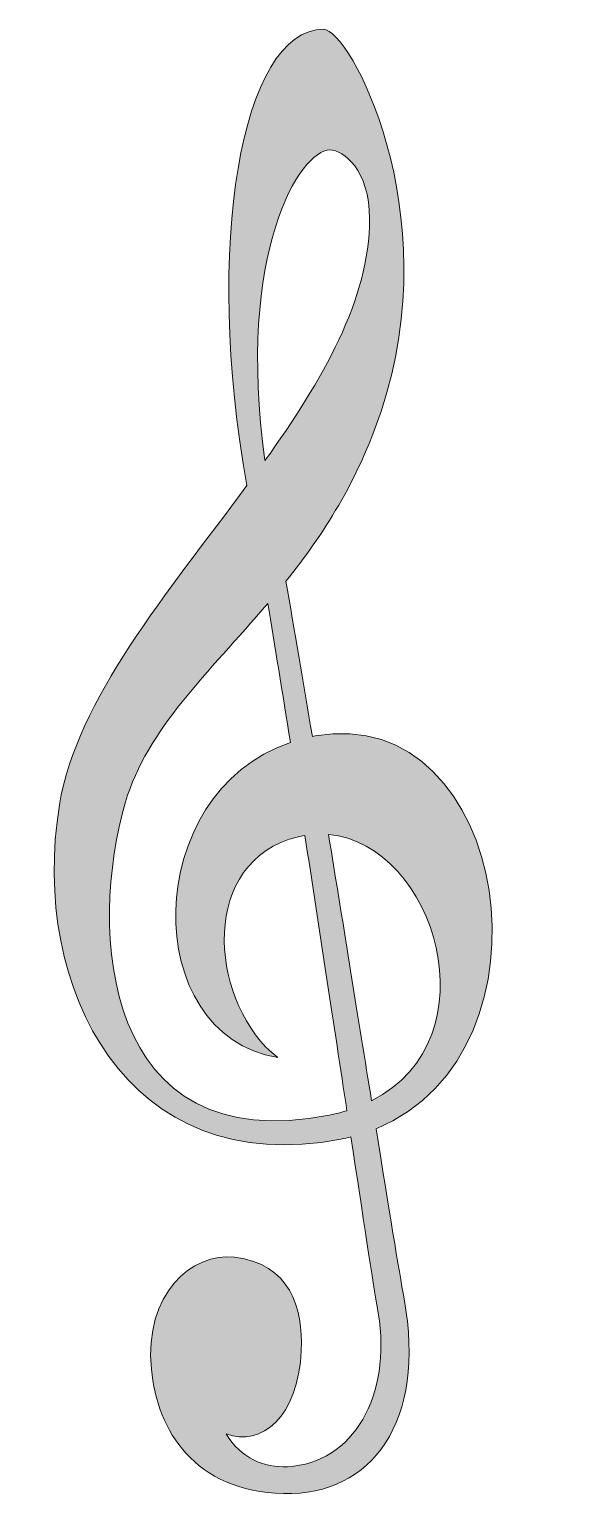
# Model space of a CAD drawing. Header units: inches. Extents: x 38.8 to 61.6, y -81.4 to -18.7.
import ezdxf

# ---------------------------------------------------------------- set-up
doc = ezdxf.new("R2010")
doc.units = ezdxf.units.IN
doc.header["$MEASUREMENT"] = 0
doc.layers.add('Layer 1', color=7, linetype='Continuous')

msp = doc.modelspace()

# ---------------------------------------------------------------- hatches: boundary and pattern name
at = {"layer": 'Layer 1', "true_color": 0x231f20}
h = msp.add_hatch(color=250, dxfattribs=at)
h.dxf.hatch_style = 2
edge = h.paths.add_edge_path()
edge.add_spline(control_points=[(50.969, -48.946), (50.93, -48.952), (50.894, -48.965), (50.854, -48.972), (50.465, -46.632), (50.082, -44.378), (49.724, -42.336), (51.308, -40.352), (52.805, -38.051), (53.794, -35.07), (56.652, -26.448), (52.422, -18.736), (51.337, -18.736), (47.799, -18.736), (46.209, -28.097), (48.052, -38.244), (44.672, -42.826), (40.777, -47.393), (40.04, -51.893), (38.752, -59.756), (42.96, -67.969), (52.075, -66.186), (52.22, -66.158), (52.362, -66.126), (52.503, -66.091), (53.013, -69.458), (53.432, -72.194), (53.671, -73.629), (54.257, -77.148), (52.611, -80.039), (49.795, -80.189), (48.775, -80.243), (47.813, -79.825), (47.162, -78.787), (48.673, -79.359), (50.248, -78.07), (50.382, -75.225), (50.469, -73.376), (49.89, -71.518), (47.531, -71.236), (45.702, -71.018), (43.66, -72.806), (43.97, -76.013), (44.225, -78.658), (45.812, -81.243), (49.618, -81.335), (53.425, -81.428), (55.726, -78.249), (54.776, -73.015), (54.557, -71.807), (54.124, -69.142), (53.577, -65.739), (61.6, -62.47), (59.308, -47.448), (50.969, -48.946)], knot_values=[0, 0, 0, 0, 1, 1, 1, 2, 2, 2, 3, 3, 3, 4, 4, 4, 5, 5, 5, 6, 6, 6, 7, 7, 7, 8, 8, 8, 9, 9, 9, 10, 10, 10, 11, 11, 11, 12, 12, 12, 13, 13, 13, 14, 14, 14, 15, 15, 15, 16, 16, 16, 17, 17, 17, 18, 18, 18, 18], degree=3, periodic=1)
edge = h.paths.add_edge_path()
edge.add_spline(control_points=[(51.605, -23.894), (52.173, -23.894), (53.303, -24.739), (53.303, -26.841), (53.303, -30.28), (51.291, -33.732), (48.828, -37.176), (47.584, -28.255), (50.332, -23.894), (51.605, -23.894)], knot_values=[0, 0, 0, 0, 1, 1, 1, 2, 2, 2, 3, 3, 3, 3], degree=3, periodic=1)
edge = h.paths.add_edge_path()
edge.add_spline(control_points=[(51.583, -65.155), (41.83, -67.109), (41.268, -57.173), (42.865, -51.77), (43.789, -48.643), (46.39, -46.296), (48.947, -43.279), (49.248, -45.07), (49.575, -47.091), (49.913, -49.224), (43.498, -51.4), (43.445, -61.731), (49.373, -62.7), (46.56, -60.495), (45.93, -54.684), (49.864, -53.366), (50.091, -53.29), (50.315, -53.24), (50.535, -53.203), (51.161, -57.236), (51.79, -61.393), (52.332, -64.968), (52.094, -65.04), (51.845, -65.103), (51.583, -65.155)], knot_values=[0, 0, 0, 0, 1, 1, 1, 2, 2, 2, 3, 3, 3, 4, 4, 4, 5, 5, 5, 6, 6, 6, 7, 7, 7, 8, 8, 8, 8], degree=3, periodic=1)
edge = h.paths.add_edge_path()
edge.add_spline(control_points=[(53.385, -64.543), (52.838, -61.144), (52.197, -57.146), (51.545, -53.159), (56.105, -53.557), (58.654, -61.896), (53.385, -64.543)], knot_values=[0, 0, 0, 0, 1, 1, 1, 2, 2, 2, 2], degree=3, periodic=1)

# ---------------------------------------------------------------- linework, layer by layer
at = {"layer": 'Layer 1', "lineweight": 0}
for points, knots in [([(50.969, -48.946), (50.93, -48.952), (50.894, -48.965), (50.854, -48.972), (50.465, -46.632), (50.082, -44.378), (49.724, -42.336), (51.308, -40.352), (52.805, -38.051), (53.794, -35.07), (56.652, -26.448), (52.422, -18.736), (51.337, -18.736), (47.799, -18.736), (46.209, -28.097), (48.052, -38.244), (44.672, -42.826), (40.777, -47.393), (40.04, -51.893), (38.752, -59.756), (42.96, -67.969), (52.075, -66.186), (52.22, -66.158), (52.362, -66.126), (52.503, -66.091), (53.013, -69.458), (53.432, -72.194), (53.671, -73.629), (54.257, -77.148), (52.611, -80.039), (49.795, -80.189), (48.775, -80.243), (47.813, -79.825), (47.162, -78.787), (48.673, -79.359), (50.248, -78.07), (50.382, -75.225), (50.469, -73.376), (49.89, -71.518), (47.531, -71.236), (45.702, -71.018), (43.66, -72.806), (43.97, -76.013), (44.225, -78.658), (45.812, -81.243), (49.618, -81.335), (53.425, -81.428), (55.726, -78.249), (54.776, -73.015), (54.557, -71.807), (54.124, -69.142), (53.577, -65.739), (61.6, -62.47), (59.308, -47.448), (50.969, -48.946)], [0, 0, 0, 0, 1, 1, 1, 2, 2, 2, 3, 3, 3, 4, 4, 4, 5, 5, 5, 6, 6, 6, 7, 7, 7, 8, 8, 8, 9, 9, 9, 10, 10, 10, 11, 11, 11, 12, 12, 12, 13, 13, 13, 14, 14, 14, 15, 15, 15, 16, 16, 16, 17, 17, 17, 18, 18, 18, 18]), ([(51.605, -23.894), (52.173, -23.894), (53.303, -24.739), (53.303, -26.841), (53.303, -30.28), (51.291, -33.732), (48.828, -37.176), (47.584, -28.255), (50.332, -23.894), (51.605, -23.894)], [0, 0, 0, 0, 1, 1, 1, 2, 2, 2, 3, 3, 3, 3]), ([(51.583, -65.155), (41.83, -67.109), (41.268, -57.173), (42.865, -51.77), (43.789, -48.643), (46.39, -46.296), (48.947, -43.279), (49.248, -45.07), (49.575, -47.091), (49.913, -49.224), (43.498, -51.4), (43.445, -61.731), (49.373, -62.7), (46.56, -60.495), (45.93, -54.684), (49.864, -53.366), (50.091, -53.29), (50.315, -53.24), (50.535, -53.203), (51.161, -57.236), (51.79, -61.393), (52.332, -64.968), (52.094, -65.04), (51.845, -65.103), (51.583, -65.155)], [0, 0, 0, 0, 1, 1, 1, 2, 2, 2, 3, 3, 3, 4, 4, 4, 5, 5, 5, 6, 6, 6, 7, 7, 7, 8, 8, 8, 8]), ([(53.385, -64.543), (52.838, -61.144), (52.197, -57.146), (51.545, -53.159), (56.105, -53.557), (58.654, -61.896), (53.385, -64.543)], [0, 0, 0, 0, 1, 1, 1, 2, 2, 2, 2])]:
    msp.add_open_spline(points, degree=3, knots=knots, dxfattribs=at)

doc.saveas('drawing.dxf')
